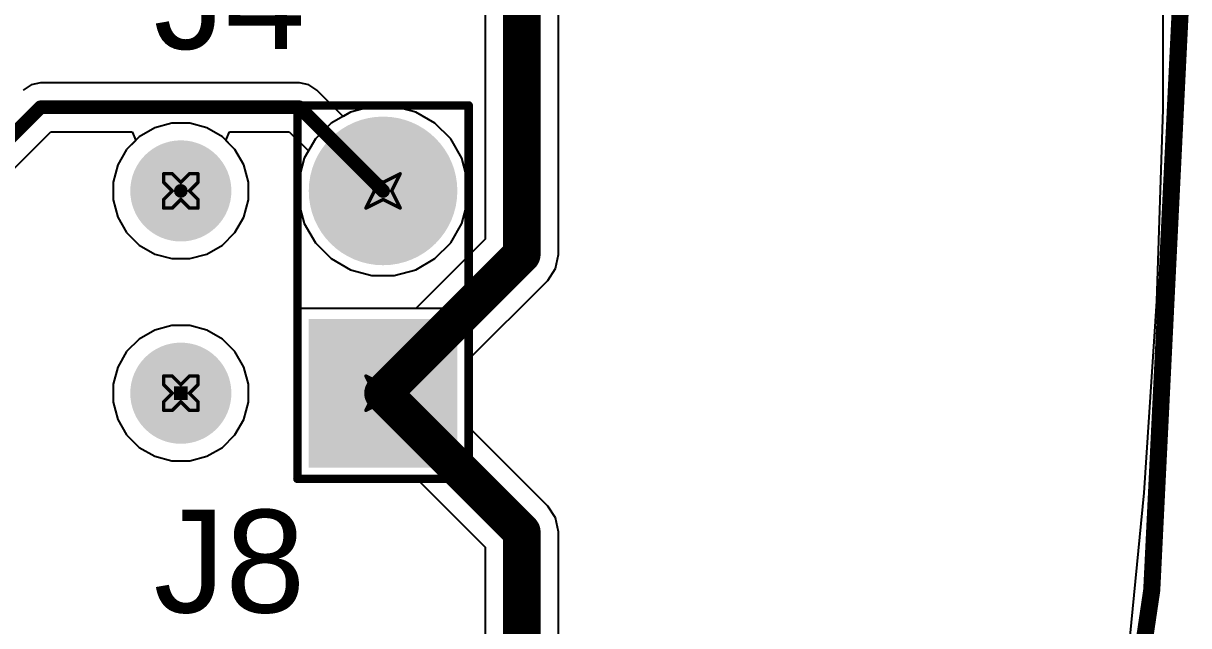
# Model space of a CAD drawing. Header units: inches. Extents: x -89 to 427, y -87 to 99.
# Drawn here: x 70.15 to 87.44, y -9.08 to -0.15 of the extents above; entities that cross this region are included whole.
import ezdxf

# ---------------------------------------------------------------- set-up
doc = ezdxf.new("R2010")
doc.units = ezdxf.units.IN
for name, color, linetype in [('Board_Outline', 56, 'Continuous'), ('Bottom Layer', 5, 'Continuous'), ('Bottom Solder', 6, 'Continuous'), ('Drill Drawing', 1, 'Continuous'), ('Multi-Layer', 9, 'Continuous'), ('Pad Holes', 156, 'Continuous'), ('Top Layer', 1, 'Continuous'), ('Top Overlay', 2, 'Continuous'), ('Top Solder', 216, 'Continuous')]:
    doc.layers.add(name, color=color, linetype=linetype)
doc.styles.add('Arial', font='', dxfattribs={"height": 0.2})
doc.styles.get('Arial').set_extended_font_data('Arial')

msp = doc.modelspace()

# ---------------------------------------------------------------- hatches: boundary and pattern name
at = {"layer": 'Bottom Layer'}
h = msp.add_hatch(color=5, dxfattribs=at)
edge = h.paths.add_edge_path()
edge.add_arc((75.489, -2.637), 1, 0, 360)
h = msp.add_hatch(color=5, dxfattribs=at)
edge = h.paths.add_edge_path()
edge.add_arc((75.489, -2.637), 1, 0, 360)
msp.add_hatch(color=5, dxfattribs=at).paths.add_polyline_path([(74.489, -6.637), (74.489, -4.637), (76.489, -4.637), (76.489, -6.637)])
msp.add_hatch(color=5, dxfattribs=at).paths.add_polyline_path([(74.489, -6.637), (74.489, -4.637), (76.489, -4.637), (76.489, -6.637)])
at = {"layer": 'Bottom Solder'}
h = msp.add_hatch(color=6, dxfattribs=at)
edge = h.paths.add_edge_path()
edge.add_arc((75.489, -2.637), 1.102, 0, 360)
h = msp.add_hatch(color=6, dxfattribs=at)
edge = h.paths.add_edge_path()
edge.add_arc((75.489, -2.637), 1.102, 0, 360)
h = msp.add_hatch(color=6, dxfattribs=at)
edge = h.paths.add_edge_path()
edge.add_arc((72.489, -2.637), 0.102, 0, 360)
for points in [[(74.387, -6.739), (74.387, -4.536), (76.59, -4.536), (76.59, -6.739)], [(74.387, -6.739), (74.387, -4.536), (76.59, -4.536), (76.59, -6.739)], [(72.387, -5.739), (72.387, -5.536), (72.59, -5.536), (72.59, -5.739)]]:
    msp.add_hatch(color=6, dxfattribs=at).paths.add_polyline_path(points)
at = {"layer": 'Multi-Layer'}
h = msp.add_hatch(color=9, dxfattribs=at)
edge = h.paths.add_edge_path()
edge.add_arc((75.489, -2.637), 1, 0, 360)
h = msp.add_hatch(color=9, dxfattribs=at)
edge = h.paths.add_edge_path()
edge.add_arc((75.489, -2.637), 1, 0, 360)
msp.add_hatch(color=9, dxfattribs=at).paths.add_polyline_path([(74.489, -6.637), (74.489, -4.637), (76.489, -4.637), (76.489, -6.637)])
msp.add_hatch(color=9, dxfattribs=at).paths.add_polyline_path([(74.489, -6.637), (74.489, -4.637), (76.489, -4.637), (76.489, -6.637)])
at = {"layer": 'Pad Holes'}
h = msp.add_hatch(color=7, dxfattribs=at)
edge = h.paths.add_edge_path()
edge.add_arc((72.489, -2.637), 0.75, 0, 360)
h = msp.add_hatch(color=7, dxfattribs=at)
edge = h.paths.add_edge_path()
edge.add_arc((75.489, -2.637), 0.6, 0, 360)
h = msp.add_hatch(color=7, dxfattribs=at)
edge = h.paths.add_edge_path()
edge.add_arc((75.489, -2.637), 0.6, 0, 360)
h = msp.add_hatch(color=7, dxfattribs=at)
edge = h.paths.add_edge_path()
edge.add_arc((72.489, -5.637), 0.75, 0, 360)
h = msp.add_hatch(color=7, dxfattribs=at)
edge = h.paths.add_edge_path()
edge.add_arc((75.489, -5.637), 0.6, 0, 360)
h = msp.add_hatch(color=7, dxfattribs=at)
edge = h.paths.add_edge_path()
edge.add_arc((75.489, -5.637), 0.6, 0, 360)
at = {"layer": 'Top Layer'}
h = msp.add_hatch(color=1, dxfattribs=at)
edge = h.paths.add_edge_path()
edge.add_arc((75.489, -2.637), 1, 0, 360)
h = msp.add_hatch(color=1, dxfattribs=at)
edge = h.paths.add_edge_path()
edge.add_arc((75.489, -2.637), 1, 0, 360)
msp.add_hatch(color=1, dxfattribs=at).paths.add_polyline_path([(74.489, -6.637), (74.489, -4.637), (76.489, -4.637), (76.489, -6.637)])
msp.add_hatch(color=1, dxfattribs=at).paths.add_polyline_path([(74.489, -6.637), (74.489, -4.637), (76.489, -4.637), (76.489, -6.637)])
at = {"layer": 'Top Solder'}
h = msp.add_hatch(color=216, dxfattribs=at)
edge = h.paths.add_edge_path()
edge.add_arc((75.489, -2.637), 1.102, 0, 360)
h = msp.add_hatch(color=216, dxfattribs=at)
edge = h.paths.add_edge_path()
edge.add_arc((75.489, -2.637), 1.102, 0, 360)
h = msp.add_hatch(color=216, dxfattribs=at)
edge = h.paths.add_edge_path()
edge.add_arc((72.489, -2.637), 0.102, 0, 360)
for points in [[(74.387, -6.739), (74.387, -4.536), (76.59, -4.536), (76.59, -6.739)], [(74.387, -6.739), (74.387, -4.536), (76.59, -4.536), (76.59, -6.739)], [(72.387, -5.739), (72.387, -5.536), (72.59, -5.536), (72.59, -5.739)]]:
    msp.add_hatch(color=216, dxfattribs=at).paths.add_polyline_path(points)

# ---------------------------------------------------------------- linework, layer by layer
at = {"layer": 'Board_Outline'}
msp.add_lwpolyline([(87.312, 0, 0.254, 0.254, 1), (-87.312, 0, 0.254, 0.254, 1)], format="xyseb", close=True, dxfattribs=at)
at = {"layer": 'Bottom Layer'}
for p, q in [((78.09, -3.58), (78.09, 0.656)), ((77.002, 0.431), (77.002, -3.355)), ((87.054, 0), (87.054, -1.425)), ((70.409, -1.034), (70.27, -1.062)), ((74.248, -1.034), (70.409, -1.034)), ((74.387, -1.062), (74.248, -1.034)), ((74.248, -1.034), (74.248, -1.034)), ((70.27, -1.062), (70.152, -1.141)), ((70.152, -1.141), (70.152, -1.141)), ((74.505, -1.141), (74.387, -1.062)), ((74.896, -1.532), (74.505, -1.141)), ((75.005, -1.469), (74.896, -1.532)), ((75.324, -1.383), (75.005, -1.469)), ((75.654, -1.383), (75.324, -1.383)), ((75.973, -1.469), (75.654, -1.383)), ((76.259, -1.634), (75.973, -1.469)), ((87.054, -1.425), (86.96, -4.272)), ((76.492, -1.867), (76.259, -1.634)), ((30.761, -41.557), (70.559, -1.76)), ((70.559, -1.76), (71.767, -1.76)), ((71.82, -1.887), (71.685, -2.021)), ((71.767, -1.76), (71.82, -1.887)), ((73.158, -1.887), (73.21, -1.76)), ((73.292, -2.021), (73.158, -1.887)), ((73.21, -1.76), (74.098, -1.76)), ((74.098, -1.76), (74.383, -2.044)), ((76.657, -2.153), (76.492, -1.867)), ((71.685, -2.021), (71.553, -2.25)), ((73.424, -2.25), (73.292, -2.021)), ((74.383, -2.044), (74.32, -2.153)), ((74.32, -2.153), (74.235, -2.472)), ((76.743, -2.472), (76.657, -2.153)), ((71.553, -2.25), (71.485, -2.505)), ((73.493, -2.505), (73.424, -2.25)), ((71.485, -2.505), (71.485, -2.77)), ((73.493, -2.77), (73.493, -2.505)), ((74.235, -2.472), (74.235, -2.802)), ((76.743, -2.802), (76.743, -2.472)), ((71.485, -2.77), (71.553, -3.025)), ((73.424, -3.025), (73.493, -2.77)), ((74.235, -2.802), (74.32, -3.121)), ((76.657, -3.121), (76.743, -2.802)), ((71.553, -3.025), (71.685, -3.254)), ((73.292, -3.254), (73.424, -3.025)), ((71.685, -3.254), (71.872, -3.441)), ((73.105, -3.441), (73.292, -3.254)), ((74.32, -3.121), (74.485, -3.407)), ((76.492, -3.407), (76.657, -3.121)), ((71.872, -3.441), (72.101, -3.573)), ((72.876, -3.573), (73.105, -3.441)), ((74.485, -3.407), (74.719, -3.641)), ((77.002, -3.355), (75.974, -4.383)), ((76.259, -3.641), (76.492, -3.407)), ((72.101, -3.573), (72.357, -3.641)), ((72.621, -3.641), (72.876, -3.573)), ((78.049, -3.788), (78.09, -3.58)), ((72.357, -3.641), (72.621, -3.641)), ((74.719, -3.641), (75.005, -3.806)), ((75.973, -3.806), (76.259, -3.641)), ((77.931, -3.965), (78.049, -3.788)), ((75.005, -3.806), (75.324, -3.891)), ((75.324, -3.891), (75.654, -3.891)), ((75.654, -3.891), (75.973, -3.806)), ((76.743, -5.153), (77.931, -3.965)), ((86.96, -4.272), (86.774, -7.115)), ((75.974, -4.383), (74.235, -4.383)), ((74.235, -4.383), (74.235, -6.891)), ((72.357, -4.633), (72.101, -4.702)), ((72.621, -4.633), (72.357, -4.633)), ((72.876, -4.702), (72.621, -4.633)), ((71.872, -4.834), (71.685, -5.021)), ((72.101, -4.702), (71.872, -4.834)), ((73.105, -4.834), (72.876, -4.702)), ((73.292, -5.021), (73.105, -4.834)), ((71.685, -5.021), (71.553, -5.25)), ((73.424, -5.25), (73.292, -5.021)), ((76.743, -6.122), (76.743, -5.153)), ((71.553, -5.25), (71.485, -5.505)), ((73.493, -5.505), (73.424, -5.25)), ((71.485, -5.505), (71.485, -5.77)), ((73.493, -5.77), (73.493, -5.505)), ((71.485, -5.77), (71.553, -6.025)), ((73.424, -6.025), (73.493, -5.77)), ((71.553, -6.025), (71.685, -6.254)), ((73.292, -6.254), (73.424, -6.025)), ((77.931, -7.31), (76.743, -6.122)), ((71.685, -6.254), (71.872, -6.441)), ((73.105, -6.441), (73.292, -6.254)), ((71.872, -6.441), (72.101, -6.573)), ((72.876, -6.573), (73.105, -6.441)), ((72.101, -6.573), (72.357, -6.641)), ((72.357, -6.641), (72.621, -6.641)), ((72.621, -6.641), (72.876, -6.573)), ((74.235, -6.891), (75.974, -6.891)), ((75.974, -6.891), (77.002, -7.92)), ((86.774, -7.115), (86.495, -9.95)), ((78.049, -7.487), (77.931, -7.31)), ((78.09, -7.695), (78.049, -7.487)), ((78.09, -11.931), (78.09, -7.695)), ((77.002, -7.92), (77.002, -11.706))]:
    msp.add_line(p, q, dxfattribs=at)
for points in [[(77.546, -3.58, 0.559, 0.559, 0), (77.546, 0.656, 0.559, 0.559, 0)], [(30.251, -41.554, 0.203, 0.203, 0), (70.409, -1.397, 0.203, 0.203, 0)], [(70.409, -1.397, 0.203, 0.203, 0), (74.248, -1.397, 0.203, 0.203, 0)], [(74.248, -1.397, 0.203, 0.203, 0), (75.489, -2.637, 0.203, 0.203, 0)], [(75.489, -5.637, 0.559, 0.559, 0), (77.546, -3.58, 0.559, 0.559, 0)], [(75.489, -5.637, 0.559, 0.559, 0), (77.546, -7.695, 0.559, 0.559, 0)], [(77.546, -11.931, 0.559, 0.559, 0), (77.546, -7.695, 0.559, 0.559, 0)]]:
    msp.add_lwpolyline(points, format="xyseb", dxfattribs=at)
for points in [[(70.358, -1.397, 0.102, 0.102, 1), (70.46, -1.397, 0.102, 0.102, 1)], [(70.358, -1.397, 0.102, 0.102, 1), (70.46, -1.397, 0.102, 0.102, 1)], [(74.198, -1.397, 0.102, 0.102, 1), (74.299, -1.397, 0.102, 0.102, 1)], [(74.198, -1.397, 0.102, 0.102, 1), (74.299, -1.397, 0.102, 0.102, 1)], [(75.438, -2.637, 0.102, 0.102, 1), (75.54, -2.637, 0.102, 0.102, 1)], [(77.406, -3.58, 0.279, 0.279, 1), (77.686, -3.58, 0.279, 0.279, 1)], [(77.406, -3.58, 0.279, 0.279, 1), (77.686, -3.58, 0.279, 0.279, 1)], [(75.349, -5.637, 0.279, 0.279, 1), (75.629, -5.637, 0.279, 0.279, 1)], [(75.349, -5.637, 0.279, 0.279, 1), (75.629, -5.637, 0.279, 0.279, 1)], [(77.406, -7.695, 0.279, 0.279, 1), (77.686, -7.695, 0.279, 0.279, 1)], [(77.406, -7.695, 0.279, 0.279, 1), (77.686, -7.695, 0.279, 0.279, 1)]]:
    msp.add_lwpolyline(points, format="xyseb", close=True, dxfattribs=at)
at = {"layer": 'Drill Drawing'}
for points in [[(72.235, -2.51, 0.0508, 0.0508, 0), (72.235, -2.383, 0.0508, 0.0508, 0)], [(72.235, -2.383, 0.0508, 0.0508, 0), (72.362, -2.383, 0.0508, 0.0508, 0)], [(72.362, -2.383, 0.0508, 0.0508, 0), (72.489, -2.51, 0.0508, 0.0508, 0)], [(72.489, -2.51, 0.0508, 0.0508, 0), (72.616, -2.383, 0.0508, 0.0508, 0)], [(72.616, -2.383, 0.0508, 0.0508, 0), (72.743, -2.383, 0.0508, 0.0508, 0)], [(72.743, -2.51, 0.0508, 0.0508, 0), (72.743, -2.383, 0.0508, 0.0508, 0)], [(75.235, -2.383, 0.0508, 0.0508, 0), (75.489, -2.51, 0.0508, 0.0508, 0)], [(75.235, -2.383, 0.0508, 0.0508, 0), (75.362, -2.637, 0.0508, 0.0508, 0)], [(75.489, -2.51, 0.0508, 0.0508, 0), (75.743, -2.383, 0.0508, 0.0508, 0)], [(75.616, -2.637, 0.0508, 0.0508, 0), (75.743, -2.383, 0.0508, 0.0508, 0)], [(72.235, -2.51, 0.0508, 0.0508, 0), (72.362, -2.637, 0.0508, 0.0508, 0)], [(72.616, -2.637, 0.0508, 0.0508, 0), (72.743, -2.51, 0.0508, 0.0508, 0)], [(72.235, -2.764, 0.0508, 0.0508, 0), (72.362, -2.637, 0.0508, 0.0508, 0)], [(72.235, -2.891, 0.0508, 0.0508, 0), (72.235, -2.764, 0.0508, 0.0508, 0)], [(72.362, -2.891, 0.0508, 0.0508, 0), (72.489, -2.764, 0.0508, 0.0508, 0)], [(72.489, -2.764, 0.0508, 0.0508, 0), (72.616, -2.891, 0.0508, 0.0508, 0)], [(72.616, -2.637, 0.0508, 0.0508, 0), (72.743, -2.764, 0.0508, 0.0508, 0)], [(72.743, -2.891, 0.0508, 0.0508, 0), (72.743, -2.764, 0.0508, 0.0508, 0)], [(75.235, -2.891, 0.0508, 0.0508, 0), (75.362, -2.637, 0.0508, 0.0508, 0)], [(75.235, -2.891, 0.0508, 0.0508, 0), (75.489, -2.764, 0.0508, 0.0508, 0)], [(75.489, -2.764, 0.0508, 0.0508, 0), (75.743, -2.891, 0.0508, 0.0508, 0)], [(75.616, -2.637, 0.0508, 0.0508, 0), (75.743, -2.891, 0.0508, 0.0508, 0)], [(72.235, -2.891, 0.0508, 0.0508, 0), (72.362, -2.891, 0.0508, 0.0508, 0)], [(72.616, -2.891, 0.0508, 0.0508, 0), (72.743, -2.891, 0.0508, 0.0508, 0)], [(72.235, -5.51, 0.0508, 0.0508, 0), (72.235, -5.383, 0.0508, 0.0508, 0)], [(72.235, -5.383, 0.0508, 0.0508, 0), (72.362, -5.383, 0.0508, 0.0508, 0)], [(72.362, -5.383, 0.0508, 0.0508, 0), (72.489, -5.51, 0.0508, 0.0508, 0)], [(72.489, -5.51, 0.0508, 0.0508, 0), (72.616, -5.383, 0.0508, 0.0508, 0)], [(72.616, -5.383, 0.0508, 0.0508, 0), (72.743, -5.383, 0.0508, 0.0508, 0)], [(72.743, -5.51, 0.0508, 0.0508, 0), (72.743, -5.383, 0.0508, 0.0508, 0)], [(75.235, -5.383, 0.0508, 0.0508, 0), (75.489, -5.51, 0.0508, 0.0508, 0)], [(75.235, -5.383, 0.0508, 0.0508, 0), (75.362, -5.637, 0.0508, 0.0508, 0)], [(75.489, -5.51, 0.0508, 0.0508, 0), (75.743, -5.383, 0.0508, 0.0508, 0)], [(75.616, -5.637, 0.0508, 0.0508, 0), (75.743, -5.383, 0.0508, 0.0508, 0)], [(72.235, -5.51, 0.0508, 0.0508, 0), (72.362, -5.637, 0.0508, 0.0508, 0)], [(72.616, -5.637, 0.0508, 0.0508, 0), (72.743, -5.51, 0.0508, 0.0508, 0)], [(72.235, -5.764, 0.0508, 0.0508, 0), (72.362, -5.637, 0.0508, 0.0508, 0)], [(72.616, -5.637, 0.0508, 0.0508, 0), (72.743, -5.764, 0.0508, 0.0508, 0)], [(75.235, -5.891, 0.0508, 0.0508, 0), (75.362, -5.637, 0.0508, 0.0508, 0)], [(75.616, -5.637, 0.0508, 0.0508, 0), (75.743, -5.891, 0.0508, 0.0508, 0)], [(72.235, -5.891, 0.0508, 0.0508, 0), (72.235, -5.764, 0.0508, 0.0508, 0)], [(72.235, -5.891, 0.0508, 0.0508, 0), (72.362, -5.891, 0.0508, 0.0508, 0)], [(72.362, -5.891, 0.0508, 0.0508, 0), (72.489, -5.764, 0.0508, 0.0508, 0)], [(72.489, -5.764, 0.0508, 0.0508, 0), (72.616, -5.891, 0.0508, 0.0508, 0)], [(72.616, -5.891, 0.0508, 0.0508, 0), (72.743, -5.891, 0.0508, 0.0508, 0)], [(72.743, -5.891, 0.0508, 0.0508, 0), (72.743, -5.764, 0.0508, 0.0508, 0)], [(75.235, -5.891, 0.0508, 0.0508, 0), (75.489, -5.764, 0.0508, 0.0508, 0)], [(75.489, -5.764, 0.0508, 0.0508, 0), (75.743, -5.891, 0.0508, 0.0508, 0)]]:
    msp.add_lwpolyline(points, format="xyseb", dxfattribs=at)
for points in [[(72.222, -2.383, 0.0254, 0.0254, 1), (72.248, -2.383, 0.0254, 0.0254, 1)], [(72.222, -2.383, 0.0254, 0.0254, 1), (72.248, -2.383, 0.0254, 0.0254, 1)], [(72.349, -2.383, 0.0254, 0.0254, 1), (72.375, -2.383, 0.0254, 0.0254, 1)], [(72.349, -2.383, 0.0254, 0.0254, 1), (72.375, -2.383, 0.0254, 0.0254, 1)], [(72.603, -2.383, 0.0254, 0.0254, 1), (72.629, -2.383, 0.0254, 0.0254, 1)], [(72.603, -2.383, 0.0254, 0.0254, 1), (72.629, -2.383, 0.0254, 0.0254, 1)], [(72.73, -2.383, 0.0254, 0.0254, 1), (72.756, -2.383, 0.0254, 0.0254, 1)], [(72.73, -2.383, 0.0254, 0.0254, 1), (72.756, -2.383, 0.0254, 0.0254, 1)], [(75.222, -2.383, 0.0254, 0.0254, 1), (75.247, -2.383, 0.0254, 0.0254, 1)], [(75.222, -2.383, 0.0254, 0.0254, 1), (75.247, -2.383, 0.0254, 0.0254, 1)], [(75.73, -2.383, 0.0254, 0.0254, 1), (75.755, -2.383, 0.0254, 0.0254, 1)], [(75.73, -2.383, 0.0254, 0.0254, 1), (75.755, -2.383, 0.0254, 0.0254, 1)], [(72.222, -2.51, 0.0254, 0.0254, 1), (72.248, -2.51, 0.0254, 0.0254, 1)], [(72.222, -2.51, 0.0254, 0.0254, 1), (72.248, -2.51, 0.0254, 0.0254, 1)], [(72.476, -2.51, 0.0254, 0.0254, 1), (72.502, -2.51, 0.0254, 0.0254, 1)], [(72.476, -2.51, 0.0254, 0.0254, 1), (72.502, -2.51, 0.0254, 0.0254, 1)], [(72.73, -2.51, 0.0254, 0.0254, 1), (72.756, -2.51, 0.0254, 0.0254, 1)], [(72.73, -2.51, 0.0254, 0.0254, 1), (72.756, -2.51, 0.0254, 0.0254, 1)], [(75.476, -2.51, 0.0254, 0.0254, 1), (75.501, -2.51, 0.0254, 0.0254, 1)], [(75.476, -2.51, 0.0254, 0.0254, 1), (75.501, -2.51, 0.0254, 0.0254, 1)], [(72.222, -2.764, 0.0254, 0.0254, 1), (72.248, -2.764, 0.0254, 0.0254, 1)], [(72.222, -2.764, 0.0254, 0.0254, 1), (72.248, -2.764, 0.0254, 0.0254, 1)], [(72.349, -2.637, 0.0254, 0.0254, 1), (72.375, -2.637, 0.0254, 0.0254, 1)], [(72.349, -2.637, 0.0254, 0.0254, 1), (72.375, -2.637, 0.0254, 0.0254, 1)], [(72.476, -2.764, 0.0254, 0.0254, 1), (72.502, -2.764, 0.0254, 0.0254, 1)], [(72.476, -2.764, 0.0254, 0.0254, 1), (72.502, -2.764, 0.0254, 0.0254, 1)], [(72.603, -2.637, 0.0254, 0.0254, 1), (72.629, -2.637, 0.0254, 0.0254, 1)], [(72.603, -2.637, 0.0254, 0.0254, 1), (72.629, -2.637, 0.0254, 0.0254, 1)], [(72.73, -2.764, 0.0254, 0.0254, 1), (72.756, -2.764, 0.0254, 0.0254, 1)], [(72.73, -2.764, 0.0254, 0.0254, 1), (72.756, -2.764, 0.0254, 0.0254, 1)], [(75.349, -2.637, 0.0254, 0.0254, 1), (75.374, -2.637, 0.0254, 0.0254, 1)], [(75.349, -2.637, 0.0254, 0.0254, 1), (75.374, -2.637, 0.0254, 0.0254, 1)], [(75.476, -2.764, 0.0254, 0.0254, 1), (75.501, -2.764, 0.0254, 0.0254, 1)], [(75.476, -2.764, 0.0254, 0.0254, 1), (75.501, -2.764, 0.0254, 0.0254, 1)], [(75.603, -2.637, 0.0254, 0.0254, 1), (75.629, -2.637, 0.0254, 0.0254, 1)], [(75.603, -2.637, 0.0254, 0.0254, 1), (75.629, -2.637, 0.0254, 0.0254, 1)], [(72.222, -2.891, 0.0254, 0.0254, 1), (72.248, -2.891, 0.0254, 0.0254, 1)], [(72.222, -2.891, 0.0254, 0.0254, 1), (72.248, -2.891, 0.0254, 0.0254, 1)], [(72.349, -2.891, 0.0254, 0.0254, 1), (72.375, -2.891, 0.0254, 0.0254, 1)], [(72.349, -2.891, 0.0254, 0.0254, 1), (72.375, -2.891, 0.0254, 0.0254, 1)], [(72.603, -2.891, 0.0254, 0.0254, 1), (72.629, -2.891, 0.0254, 0.0254, 1)], [(72.603, -2.891, 0.0254, 0.0254, 1), (72.629, -2.891, 0.0254, 0.0254, 1)], [(72.73, -2.891, 0.0254, 0.0254, 1), (72.756, -2.891, 0.0254, 0.0254, 1)], [(72.73, -2.891, 0.0254, 0.0254, 1), (72.756, -2.891, 0.0254, 0.0254, 1)], [(75.222, -2.891, 0.0254, 0.0254, 1), (75.247, -2.891, 0.0254, 0.0254, 1)], [(75.222, -2.891, 0.0254, 0.0254, 1), (75.247, -2.891, 0.0254, 0.0254, 1)], [(75.73, -2.891, 0.0254, 0.0254, 1), (75.755, -2.891, 0.0254, 0.0254, 1)], [(75.73, -2.891, 0.0254, 0.0254, 1), (75.755, -2.891, 0.0254, 0.0254, 1)], [(72.222, -5.383, 0.0254, 0.0254, 1), (72.248, -5.383, 0.0254, 0.0254, 1)], [(72.222, -5.383, 0.0254, 0.0254, 1), (72.248, -5.383, 0.0254, 0.0254, 1)], [(72.349, -5.383, 0.0254, 0.0254, 1), (72.375, -5.383, 0.0254, 0.0254, 1)], [(72.349, -5.383, 0.0254, 0.0254, 1), (72.375, -5.383, 0.0254, 0.0254, 1)], [(72.603, -5.383, 0.0254, 0.0254, 1), (72.629, -5.383, 0.0254, 0.0254, 1)], [(72.603, -5.383, 0.0254, 0.0254, 1), (72.629, -5.383, 0.0254, 0.0254, 1)], [(72.73, -5.383, 0.0254, 0.0254, 1), (72.756, -5.383, 0.0254, 0.0254, 1)], [(72.73, -5.383, 0.0254, 0.0254, 1), (72.756, -5.383, 0.0254, 0.0254, 1)], [(75.222, -5.383, 0.0254, 0.0254, 1), (75.247, -5.383, 0.0254, 0.0254, 1)], [(75.222, -5.383, 0.0254, 0.0254, 1), (75.247, -5.383, 0.0254, 0.0254, 1)], [(75.73, -5.383, 0.0254, 0.0254, 1), (75.755, -5.383, 0.0254, 0.0254, 1)], [(75.73, -5.383, 0.0254, 0.0254, 1), (75.755, -5.383, 0.0254, 0.0254, 1)], [(72.222, -5.51, 0.0254, 0.0254, 1), (72.248, -5.51, 0.0254, 0.0254, 1)], [(72.222, -5.51, 0.0254, 0.0254, 1), (72.248, -5.51, 0.0254, 0.0254, 1)], [(72.476, -5.51, 0.0254, 0.0254, 1), (72.502, -5.51, 0.0254, 0.0254, 1)], [(72.476, -5.51, 0.0254, 0.0254, 1), (72.502, -5.51, 0.0254, 0.0254, 1)], [(72.73, -5.51, 0.0254, 0.0254, 1), (72.756, -5.51, 0.0254, 0.0254, 1)], [(72.73, -5.51, 0.0254, 0.0254, 1), (72.756, -5.51, 0.0254, 0.0254, 1)], [(75.476, -5.51, 0.0254, 0.0254, 1), (75.501, -5.51, 0.0254, 0.0254, 1)], [(75.476, -5.51, 0.0254, 0.0254, 1), (75.501, -5.51, 0.0254, 0.0254, 1)], [(72.349, -5.637, 0.0254, 0.0254, 1), (72.375, -5.637, 0.0254, 0.0254, 1)], [(72.349, -5.637, 0.0254, 0.0254, 1), (72.375, -5.637, 0.0254, 0.0254, 1)], [(72.603, -5.637, 0.0254, 0.0254, 1), (72.629, -5.637, 0.0254, 0.0254, 1)], [(72.603, -5.637, 0.0254, 0.0254, 1), (72.629, -5.637, 0.0254, 0.0254, 1)], [(75.349, -5.637, 0.0254, 0.0254, 1), (75.374, -5.637, 0.0254, 0.0254, 1)], [(75.349, -5.637, 0.0254, 0.0254, 1), (75.374, -5.637, 0.0254, 0.0254, 1)], [(75.603, -5.637, 0.0254, 0.0254, 1), (75.629, -5.637, 0.0254, 0.0254, 1)], [(75.603, -5.637, 0.0254, 0.0254, 1), (75.629, -5.637, 0.0254, 0.0254, 1)], [(72.222, -5.764, 0.0254, 0.0254, 1), (72.248, -5.764, 0.0254, 0.0254, 1)], [(72.222, -5.764, 0.0254, 0.0254, 1), (72.248, -5.764, 0.0254, 0.0254, 1)], [(72.222, -5.891, 0.0254, 0.0254, 1), (72.248, -5.891, 0.0254, 0.0254, 1)], [(72.222, -5.891, 0.0254, 0.0254, 1), (72.248, -5.891, 0.0254, 0.0254, 1)], [(72.349, -5.891, 0.0254, 0.0254, 1), (72.375, -5.891, 0.0254, 0.0254, 1)], [(72.349, -5.891, 0.0254, 0.0254, 1), (72.375, -5.891, 0.0254, 0.0254, 1)], [(72.476, -5.764, 0.0254, 0.0254, 1), (72.502, -5.764, 0.0254, 0.0254, 1)], [(72.476, -5.764, 0.0254, 0.0254, 1), (72.502, -5.764, 0.0254, 0.0254, 1)], [(72.603, -5.891, 0.0254, 0.0254, 1), (72.629, -5.891, 0.0254, 0.0254, 1)], [(72.603, -5.891, 0.0254, 0.0254, 1), (72.629, -5.891, 0.0254, 0.0254, 1)], [(72.73, -5.764, 0.0254, 0.0254, 1), (72.756, -5.764, 0.0254, 0.0254, 1)], [(72.73, -5.764, 0.0254, 0.0254, 1), (72.756, -5.764, 0.0254, 0.0254, 1)], [(72.73, -5.891, 0.0254, 0.0254, 1), (72.756, -5.891, 0.0254, 0.0254, 1)], [(72.73, -5.891, 0.0254, 0.0254, 1), (72.756, -5.891, 0.0254, 0.0254, 1)], [(75.222, -5.891, 0.0254, 0.0254, 1), (75.247, -5.891, 0.0254, 0.0254, 1)], [(75.222, -5.891, 0.0254, 0.0254, 1), (75.247, -5.891, 0.0254, 0.0254, 1)], [(75.476, -5.764, 0.0254, 0.0254, 1), (75.501, -5.764, 0.0254, 0.0254, 1)], [(75.476, -5.764, 0.0254, 0.0254, 1), (75.501, -5.764, 0.0254, 0.0254, 1)], [(75.73, -5.891, 0.0254, 0.0254, 1), (75.755, -5.891, 0.0254, 0.0254, 1)], [(75.73, -5.891, 0.0254, 0.0254, 1), (75.755, -5.891, 0.0254, 0.0254, 1)]]:
    msp.add_lwpolyline(points, format="xyseb", close=True, dxfattribs=at)
at = {"layer": 'Top Layer'}
for p, q in [((87.054, 0), (87.054, -1.425)), ((75.005, -1.469), (74.719, -1.634)), ((75.324, -1.383), (75.005, -1.469)), ((75.654, -1.383), (75.324, -1.383)), ((75.973, -1.469), (75.654, -1.383)), ((76.259, -1.634), (75.973, -1.469)), ((87.054, -1.425), (86.96, -4.272)), ((72.101, -1.702), (71.872, -1.834)), ((72.357, -1.633), (72.101, -1.702)), ((72.621, -1.633), (72.357, -1.633)), ((72.876, -1.702), (72.621, -1.633)), ((73.105, -1.834), (72.876, -1.702)), ((74.719, -1.634), (74.485, -1.867)), ((76.492, -1.867), (76.259, -1.634)), ((71.872, -1.834), (71.685, -2.021)), ((73.292, -2.021), (73.105, -1.834)), ((74.485, -1.867), (74.32, -2.153)), ((76.657, -2.153), (76.492, -1.867)), ((71.685, -2.021), (71.553, -2.25)), ((73.424, -2.25), (73.292, -2.021)), ((74.32, -2.153), (74.235, -2.472)), ((76.743, -2.472), (76.657, -2.153)), ((71.553, -2.25), (71.485, -2.505)), ((73.493, -2.505), (73.424, -2.25)), ((71.485, -2.505), (71.485, -2.77)), ((73.493, -2.77), (73.493, -2.505)), ((74.235, -2.472), (74.235, -2.802)), ((76.743, -2.802), (76.743, -2.472)), ((71.485, -2.77), (71.553, -3.025)), ((73.424, -3.025), (73.493, -2.77)), ((74.235, -2.802), (74.32, -3.121)), ((76.657, -3.121), (76.743, -2.802)), ((71.553, -3.025), (71.685, -3.254)), ((73.292, -3.254), (73.424, -3.025)), ((71.685, -3.254), (71.872, -3.441)), ((73.105, -3.441), (73.292, -3.254)), ((74.32, -3.121), (74.485, -3.407)), ((76.492, -3.407), (76.657, -3.121)), ((71.872, -3.441), (72.101, -3.573)), ((72.876, -3.573), (73.105, -3.441)), ((74.485, -3.407), (74.719, -3.641)), ((76.259, -3.641), (76.492, -3.407)), ((72.101, -3.573), (72.357, -3.641)), ((72.621, -3.641), (72.876, -3.573)), ((72.357, -3.641), (72.621, -3.641)), ((74.719, -3.641), (75.005, -3.806)), ((75.973, -3.806), (76.259, -3.641)), ((75.005, -3.806), (75.324, -3.891)), ((75.324, -3.891), (75.654, -3.891)), ((75.654, -3.891), (75.973, -3.806)), ((86.96, -4.272), (86.774, -7.115)), ((76.743, -4.383), (74.235, -4.383)), ((74.235, -4.383), (74.235, -6.891)), ((76.743, -6.891), (76.743, -4.383)), ((72.357, -4.633), (72.101, -4.702)), ((72.621, -4.633), (72.357, -4.633)), ((72.876, -4.702), (72.621, -4.633)), ((71.872, -4.834), (71.685, -5.021)), ((72.101, -4.702), (71.872, -4.834)), ((73.105, -4.834), (72.876, -4.702)), ((73.292, -5.021), (73.105, -4.834)), ((71.685, -5.021), (71.553, -5.25)), ((73.424, -5.25), (73.292, -5.021)), ((71.553, -5.25), (71.485, -5.505)), ((73.493, -5.505), (73.424, -5.25)), ((71.485, -5.505), (71.485, -5.77)), ((73.493, -5.77), (73.493, -5.505)), ((71.485, -5.77), (71.553, -6.025)), ((73.424, -6.025), (73.493, -5.77)), ((71.553, -6.025), (71.685, -6.254)), ((73.292, -6.254), (73.424, -6.025)), ((71.685, -6.254), (71.872, -6.441)), ((73.105, -6.441), (73.292, -6.254)), ((71.872, -6.441), (72.101, -6.573)), ((72.876, -6.573), (73.105, -6.441)), ((72.101, -6.573), (72.357, -6.641)), ((72.357, -6.641), (72.621, -6.641)), ((72.621, -6.641), (72.876, -6.573)), ((74.235, -6.891), (76.743, -6.891)), ((86.774, -7.115), (86.495, -9.95))]:
    msp.add_line(p, q, dxfattribs=at)
at = {"layer": 'Top Overlay'}
for points in [[(74.219, -6.907, 0.127, 0.127, 0), (74.219, -1.37, 0.127, 0.127, 0)], [(74.219, -1.37, 0.127, 0.127, 0), (76.759, -1.37, 0.127, 0.127, 0)], [(76.759, -6.907, 0.127, 0.127, 0), (76.759, -1.37, 0.127, 0.127, 0)], [(74.219, -6.907, 0.127, 0.127, 0), (76.759, -6.907, 0.127, 0.127, 0)]]:
    msp.add_lwpolyline(points, format="xyseb", dxfattribs=at)
for points in [[(74.187, -1.37, 0.0635, 0.0635, 1), (74.251, -1.37, 0.0635, 0.0635, 1)], [(74.187, -1.37, 0.0635, 0.0635, 1), (74.251, -1.37, 0.0635, 0.0635, 1)], [(76.727, -1.37, 0.0635, 0.0635, 1), (76.791, -1.37, 0.0635, 0.0635, 1)], [(76.727, -1.37, 0.0635, 0.0635, 1), (76.791, -1.37, 0.0635, 0.0635, 1)], [(74.187, -6.907, 0.0635, 0.0635, 1), (74.251, -6.907, 0.0635, 0.0635, 1)], [(74.187, -6.907, 0.0635, 0.0635, 1), (74.251, -6.907, 0.0635, 0.0635, 1)], [(76.727, -6.907, 0.0635, 0.0635, 1), (76.791, -6.907, 0.0635, 0.0635, 1)], [(76.727, -6.907, 0.0635, 0.0635, 1), (76.791, -6.907, 0.0635, 0.0635, 1)]]:
    msp.add_lwpolyline(points, format="xyseb", close=True, dxfattribs=at)

# ---------------------------------------------------------------- texts
at = {"layer": 'Top Overlay', "style": 'Arial'}
for s, p in [('J4', (72.085, -0.533)), ('J8', (72.085, -8.89))]:
    msp.add_text(s, height=1.524, dxfattribs=at).set_placement(p)

doc.saveas('drawing.dxf')
